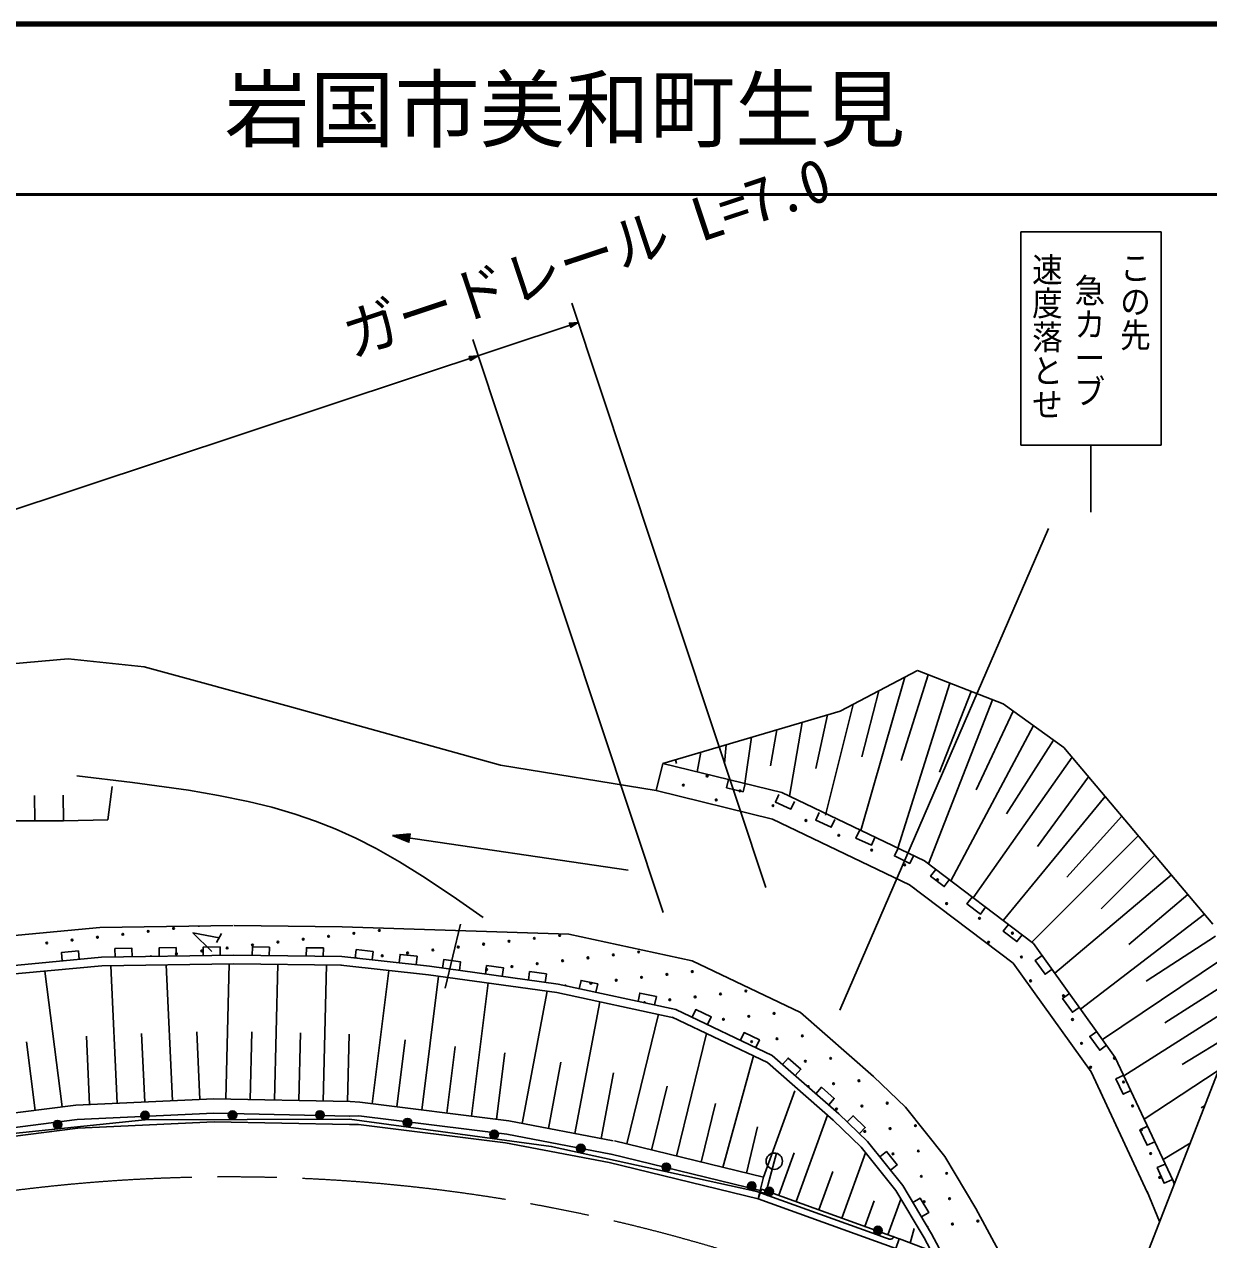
# Model space of a CAD drawing. Units: millimetres, scale not verified. Extents: x 40000 to 680000, y 20000 to 380000.
# Drawn here: x 393254 to 462870, y 308534 to 380000 of the extents above; entities that cross this region are included whole.
import ezdxf
from ezdxf.enums import TextEntityAlignment as Align

# ---------------------------------------------------------------- set-up
doc = ezdxf.new("R2010")
doc.units = ezdxf.units.MM
doc.header["$LTSCALE"] = 1000
doc.linetypes.add('CHAIN', pattern=[18.5, 12, -1.5, 3.5, -1.5])
for name, color, linetype, lineweight in [('M-BGD', 7, 'Continuous', 25), ('M-BMK', 2, 'CHAIN', 13), ('M-STR-STR1', 1, 'Continuous', 25), ('M-TTL', 2, 'Continuous', 140), ('M-TTL-LINE', 7, 'Continuous', 50)]:
    doc.layers.add(name, color=color, linetype=linetype, lineweight=lineweight)
doc.layers.add('M-TTL-TXT', color=7, linetype='Continuous')
doc.styles.add('@ＭＳ ゴシック', font='')
doc.styles.add('ＭＳ ゴシック', font='')
doc.styles.get('@ＭＳ ゴシック').set_extended_font_data('@MS Gothic')
doc.styles.get('ＭＳ ゴシック').set_extended_font_data('MS Gothic')

# ---------------------------------------------------------------- blocks, each defined once
blk = doc.blocks.new('BUHIN59')
at = {"color": 7, "linetype": 'Continuous', "lineweight": 25}
blk.add_line((361, -669), (934, -492), dxfattribs=at)
blk.add_lwpolyline([(-216, -848), (-222, 716), (658, -577)], dxfattribs=at)
blk = doc.blocks.new('BUHIN117')
at = {"color": 7, "linetype": 'Continuous', "lineweight": 25}
for radius in [249, 220, 191, 161, 132, 97.5, 67.5, 38.8, 7.5]:
    blk.add_circle((225, 106), radius, dxfattribs=at)
blk = doc.blocks.new('BUHIN120')
at = {"color": 7, "linetype": 'Continuous', "lineweight": 25}
for radius in [249, 220, 191, 161, 132, 97.5, 67.5, 38.8, 7.5]:
    blk.add_circle((210, 134), radius, dxfattribs=at)
blk = doc.blocks.new('BUHIN121')
at = {"color": 7, "linetype": 'Continuous', "lineweight": 25}
for radius in [249, 220, 191, 161, 132, 97.5, 67.5, 38.8, 7.5]:
    blk.add_circle((198, 151), radius, dxfattribs=at)
blk = doc.blocks.new('BUHIN122')
at = {"color": 7, "linetype": 'Continuous', "lineweight": 25}
for radius in [249, 220, 191, 161, 132, 97.5, 67.5, 38.8, 7.5]:
    blk.add_circle((175, 177), radius, dxfattribs=at)
blk = doc.blocks.new('BUHIN123')
at = {"color": 7, "linetype": 'Continuous', "lineweight": 25}
for radius in [249, 220, 191, 161, 132, 97.5, 67.5, 38.8, 7.5]:
    blk.add_circle((157, 193), radius, dxfattribs=at)
blk = doc.blocks.new('BUHIN218')
at = {"color": 7, "linetype": 'Continuous', "lineweight": 25}
blk.add_lwpolyline([(33, -499), (532, -466), (466, 532), (-33, 499)], dxfattribs=at)
blk = doc.blocks.new('BUHIN219')
at = {"color": 7, "linetype": 'Continuous', "lineweight": 25}
blk.add_lwpolyline([(167, -471), (638, -304), (304, 638), (-167, 471)], dxfattribs=at)
blk = doc.blocks.new('BUHIN220')
at = {"color": 7, "linetype": 'Continuous', "lineweight": 25}
blk.add_lwpolyline([(271, -420), (691, -149), (149, 691), (-271, 420)], dxfattribs=at)
blk = doc.blocks.new('BUHIN221')
at = {"color": 7, "linetype": 'Continuous', "lineweight": 25}
blk.add_lwpolyline([(301, -399), (700, -98), (98, 700), (-301, 399)], dxfattribs=at)
blk = doc.blocks.new('BUHIN222')
at = {"color": 7, "linetype": 'Continuous', "lineweight": 25}
blk.add_lwpolyline([(313, -390), (703, -77), (77, 703), (-313, 390)], dxfattribs=at)
blk = doc.blocks.new('BUHIN223')
at = {"color": 7, "linetype": 'Continuous', "lineweight": 25}
blk.add_lwpolyline([(349, -358), (707, -9), (9, 707), (-349, 358)], dxfattribs=at)
blk = doc.blocks.new('BUHIN224')
at = {"color": 7, "linetype": 'Continuous', "lineweight": 25}
blk.add_lwpolyline([(359, -348), (707, 11), (-11, 707), (-359, 348)], dxfattribs=at)
blk = doc.blocks.new('BUHIN225')
at = {"color": 7, "linetype": 'Continuous', "lineweight": 25}
blk.add_lwpolyline([(385, -319), (704, 65), (-65, 704), (-385, 319)], dxfattribs=at)
blk = doc.blocks.new('BUHIN240')
at = {"color": 7, "linetype": 'Continuous', "lineweight": 25}
blk.add_lwpolyline([(-177, 467), (-645, 290), (-290, -645), (177, -467)], dxfattribs=at)
blk = doc.blocks.new('BUHIN242')
at = {"color": 7, "linetype": 'Continuous', "lineweight": 25}
blk.add_lwpolyline([(-68, 495), (-564, 427), (-427, -564), (68, -495)], dxfattribs=at)
blk = doc.blocks.new('BUHIN243')
at = {"color": 7, "linetype": 'Continuous', "lineweight": 25}
blk.add_lwpolyline([(81, 493), (-412, 574), (-574, -412), (-81, -493)], dxfattribs=at)
blk = doc.blocks.new('BUHIN244')
at = {"color": 7, "linetype": 'Continuous', "lineweight": 25}
blk.add_lwpolyline([(170, 470), (-300, 640), (-640, -300), (-170, -470)], dxfattribs=at)
blk = doc.blocks.new('BUHIN252')
at = {"color": 7, "linetype": 'Continuous', "lineweight": 25}
for points in [[(0, 0), (-391, 336), (-503, 112)], [(-92, 46), (-458, 132), (-380, 288)], [(-136, 68), (-433, 140), (-371, 263)], [(-182, 91), (-408, 149), (-363, 238)], [(-227, 114), (-383, 157), (-355, 213)]]:
    blk.add_lwpolyline(points, close=True, dxfattribs=at)
for points in [[(-46, 23), (-483, 124), (-388, 313), (-47, 24)], [(-352, 176), (-273, 137), (-358, 165), (-346, 188), (-273, 137)]]:
    blk.add_lwpolyline(points, dxfattribs=at)

msp = doc.modelspace()

# ---------------------------------------------------------------- linework, layer by layer
at = {"layer": 'M-BGD'}
for p, q in [((451819, 355252), (451819, 367807)), ((451819, 367807), (460069, 367807)), ((460069, 367807), (460069, 355252)), ((425430, 363605), (436841, 329246)), ((289225, 317104), (425808, 362467)), ((419609, 361462), (430797, 327778)), ((460069, 355252), (451819, 355252)), ((455935, 355252), (455935, 351306)), ((453448, 350358), (441198, 322037)), ((386362, 341840), (395829, 342697)), ((395829, 342697), (400305, 342215)), ((400305, 342215), (408848, 339896)), ((441205, 339608), (445761, 342001)), ((446389, 341756), (444785, 336707)), ((445761, 342001), (450787, 340043)), ((445002, 341602), (442425, 332600)), ((447646, 341267), (444594, 331559)), ((443483, 340804), (442490, 336926)), ((450159, 340288), (446397, 330628)), ((448902, 340777), (447051, 336023)), ((421248, 336446), (408848, 339896)), ((430780, 336541), (441205, 339608)), ((441965, 340007), (440345, 333489)), ((451381, 339617), (449202, 334994)), ((450787, 340043), (454351, 337485)), ((438971, 338951), (438222, 334615)), ((440461, 339389), (439784, 336240)), ((452569, 338764), (447712, 329632)), ((435993, 338075), (435608, 335358)), ((437482, 338513), (437120, 336398)), ((434503, 337636), (434415, 336529)), ((453757, 337912), (450986, 333574)), ((454351, 337485), (463113, 327096)), ((431525, 336760), (431588, 336544)), ((433014, 337198), (432809, 336044)), ((454838, 336908), (449017, 328644)), ((430388, 334938), (421248, 336446)), ((430780, 336541), (430388, 334938)), ((430780, 336541), (437783, 334826)), ((430780, 336541), (437783, 334826)), ((398173, 333229), (398415, 335192)), ((455812, 335754), (452801, 331649)), ((393863, 333163), (393856, 334663)), ((395555, 333170), (395535, 334670)), ((430388, 334938), (437224, 333264)), ((437783, 334826), (446158, 330809)), ((437783, 334826), (446158, 330809)), ((456785, 334600), (450798, 327295)), ((392170, 333156), (395555, 333170)), ((395555, 333170), (398173, 333229)), ((437224, 333264), (445294, 329393)), ((457759, 333445), (454537, 329849)), ((428757, 330262), (414903, 332297)), ((458732, 332291), (452480, 326022)), ((459706, 331137), (456543, 327990)), ((431250, 235784), (468191, 330701)), ((446158, 330809), (452568, 325955)), ((446158, 330809), (452568, 325955)), ((460679, 329982), (453826, 324203)), ((445294, 329393), (451373, 324790)), ((461653, 328828), (458181, 325900)), ((462626, 327674), (455340, 322095)), ((397696, 326887), (390338, 326207)), ((405539, 327011), (397696, 326887)), ((411936, 326928), (405590, 327011)), ((411936, 326928), (425267, 326492)), ((417993, 323317), (418895, 327079)), ((432518, 324931), (425267, 326492)), ((452568, 325955), (457383, 319251)), ((452568, 325955), (457383, 319251)), ((463262, 326391), (459194, 323740)), ((405567, 325261), (397791, 325138)), ((411913, 325178), (405567, 325261)), ((417077, 324613), (411913, 325178)), ((397791, 325138), (390571, 324471)), ((397818, 324639), (390637, 323975)), ((405575, 324761), (397818, 324639)), ((398712, 316556), (398342, 324647)), ((401956, 316704), (401590, 324698)), ((405103, 316799), (405290, 324757)), ((411907, 324678), (405560, 324761)), ((407963, 316732), (408150, 324728)), ((410822, 316665), (411010, 324692)), ((417015, 324117), (411859, 324681)), ((424635, 323559), (417077, 324613)), ((438878, 321899), (432518, 324931)), ((451373, 324790), (455953, 318413)), ((463560, 324980), (456620, 320314)), ((395482, 316343), (394464, 324328)), ((413697, 316523), (414676, 324373)), ((416619, 316159), (417602, 324035)), ((424548, 323067), (417015, 324117)), ((419542, 315794), (420519, 323629)), ((422509, 315374), (423985, 323145)), ((431438, 321584), (424548, 323067)), ((431543, 322072), (424635, 323559)), ((463858, 323569), (460289, 321279)), ((425609, 314785), (427081, 322527)), ((428665, 314165), (430526, 321792)), ((436935, 318948), (431328, 321621)), ((437213, 319369), (431543, 322072)), ((443170, 318140), (438878, 321899)), ((464156, 322158), (457886, 318176)), ((397090, 316482), (396906, 320510)), ((400334, 316630), (400150, 320651)), ((403577, 316778), (403396, 320751)), ((406533, 316765), (406626, 320756)), ((409392, 316698), (409486, 320704)), ((412252, 316631), (412345, 320624)), ((415158, 316341), (415649, 320277)), ((431585, 313452), (433343, 320660)), ((464275, 320638), (461305, 318835)), ((393887, 316140), (393375, 320160)), ((418081, 315977), (418571, 319904)), ((421003, 315612), (421490, 319519)), ((424059, 315079), (424798, 318968)), ((434308, 312788), (436114, 319339)), ((440799, 315563), (436935, 318948)), ((441138, 315932), (437213, 319369)), ((457383, 319251), (460777, 311995)), ((457383, 319251), (460777, 311995)), ((427160, 314490), (427892, 318344)), ((445043, 316330), (443170, 318140)), ((455953, 318413), (459283, 311296)), ((463433, 318475), (459076, 315631)), ((430125, 313808), (431041, 317565)), ((396279, 316445), (404388, 316816)), ((404388, 316816), (412401, 316655)), ((412967, 316614), (412401, 316655)), ((421733, 315521), (412967, 316614)), ((436694, 312206), (438535, 317296)), ((388305, 315428), (396279, 316445)), ((396353, 315597), (404399, 315965)), ((404399, 315965), (412384, 315806)), ((433045, 313096), (433887, 316548)), ((442819, 314307), (441138, 315932)), ((447360, 313428), (445043, 316330)), ((462627, 316405), (462429, 316283)), ((388443, 314589), (396353, 315597)), ((396396, 315099), (404406, 315465)), ((404406, 315465), (412374, 315306)), ((412923, 315814), (412367, 315806)), ((412895, 315313), (412374, 315306)), ((421532, 314236), (412895, 315313)), ((421609, 314730), (412923, 315814)), ((427869, 314357), (421733, 315521)), ((435697, 312449), (436341, 315166)), ((438614, 310775), (440455, 315865)), ((442449, 313970), (440799, 315563)), ((388525, 314095), (396396, 315099)), ((427720, 313571), (421609, 314730)), ((427627, 313080), (421532, 314236)), ((436694, 312206), (427935, 314343)), ((444476, 311431), (442449, 313970)), ((444888, 311716), (442819, 314307)), ((461776, 314217), (460192, 313247)), ((436386, 310943), (427627, 313080)), ((436505, 311428), (427745, 313565)), ((437461, 313616), (436812, 311208)), ((437596, 311143), (438497, 313644)), ((441313, 309799), (442705, 313649)), ((449185, 310366), (447360, 313428)), ((439963, 310287), (440779, 312542)), ((436694, 312206), (436505, 311428)), ((446575, 308886), (444888, 311716)), ((460846, 311828), (460777, 311995)), ((460846, 311828), (460777, 311995)), ((436446, 311337), (435958, 311444)), ((436386, 310943), (436590, 311507)), ((436505, 311428), (436386, 310943)), ((436386, 310943), (444482, 308015)), ((436954, 311132), (436484, 311301)), ((436590, 311507), (444686, 308580)), ((443348, 308838), (436954, 311132)), ((444011, 308824), (444771, 310925)), ((446140, 308639), (444476, 311431)), ((459979, 309601), (459252, 311366)), ((442662, 309311), (443208, 310823)), ((450655, 307637), (449185, 310366)), ((443819, 308670), (443348, 308838)), ((445329, 308338), (445552, 309199)), ((448015, 306214), (446575, 308886)), ((444686, 308580), (444482, 308015)), ((447550, 306022), (446140, 308639))]:
    msp.add_line(p, q, dxfattribs=at)
for points in [[(396332, 335818), (399610, 335421), (402908, 334961), (404662, 334662), (406412, 334302), (407802, 333959), (409173, 333558), (410361, 333151), (411529, 332688), (412737, 332138), (413930, 331528), (415307, 330749), (416655, 329917), (418454, 328720), (420221, 327485)], [(434654, 335592), (434535, 335107), (435507, 334869), (435625, 335354)], [(415004, 332282), (415898, 332366), (415836, 331945), (415007, 332282)], [(415682, 332183), (415506, 332208), (415685, 332207), (415678, 332158), (415506, 332208)], [(444618, 331547), (444402, 331097), (445303, 330664), (445520, 331115)], [(435958, 311444), (424231, 314024), (412367, 315629), (400340, 315586), (388424, 314339), (376723, 311713), (365420, 307769), (358229, 304442), (351252, 300569), (344514, 296230), (334852, 288911)], [(442338, 314772), (442686, 315131), (441966, 315826), (441619, 315467)], [(444165, 312621), (444556, 312933), (443932, 313714), (443542, 313402)], [(460311, 312969), (459851, 312772), (460245, 311852), (460705, 312049)], [(436484, 311301), (436248, 311385), (436203, 311407), (436165, 311434), (436131, 311472), (436106, 311513), (436089, 311563), (436081, 311611), (436087, 311664), (436097, 311705)], [(436988, 311474), (436973, 311429), (436947, 311383), (436910, 311340), (436875, 311314), (436829, 311291), (436779, 311279), (436734, 311277), (436690, 311283), (436446, 311337)], [(445987, 309871), (446417, 310127), (445905, 310986), (445475, 310730)], [(444374, 308736), (444353, 308694), (444322, 308651), (444279, 308613), (444241, 308592), (444193, 308575), (444141, 308570), (444097, 308574), (444054, 308585), (443819, 308670)]]:
    msp.add_lwpolyline(points, dxfattribs=at)
for points in [[(414903, 332297), (415856, 331904), (415928, 332399)], [(415105, 332267), (415856, 332334), (415805, 331988)], [(415204, 332253), (415813, 332302), (415773, 332030)], [(415306, 332238), (415771, 332271), (415741, 332073)], [(415405, 332223), (415728, 332239), (415710, 332115)]]:
    msp.add_lwpolyline(points, close=True, dxfattribs=at)
for centre, radius in [((431988, 335263), 49.8), ((433391, 335795), 49.8), ((435325, 334925), 49.8), ((433923, 334393), 49.8), ((437260, 334054), 49.8), ((439194, 333184), 49.8), ((441129, 332314), 49.8), ((443064, 331443), 49.8), ((444998, 330573), 49.8), ((446933, 329703), 49.8), ((447465, 328300), 49.8), ((449399, 327430), 49.8), ((400535, 326665), 49.8), ((402025, 326836), 49.8), ((414118, 326717), 49.8), ((451334, 326559), 49.8), ((394575, 325979), 49.8), ((396065, 326151), 49.8), ((397555, 326322), 49.8), ((399045, 326493), 49.8), ((406667, 325860), 49.8), ((408157, 326031), 49.8), ((409648, 326203), 49.8), ((411138, 326374), 49.8), ((412628, 326546), 49.8), ((420250, 325912), 49.8), ((421740, 326084), 49.8), ((423231, 326255), 49.8), ((424721, 326426), 49.8), ((449931, 326027), 49.8), ((402197, 325346), 49.8), ((403687, 325517), 49.8), ((405177, 325689), 49.8), ((414290, 325227), 49.8), ((415780, 325398), 49.8), ((417270, 325570), 49.8), ((418760, 325741), 49.8), ((427873, 325279), 49.8), ((429363, 325450), 49.8), ((451866, 325157), 49.8), ((420422, 324422), 49.8), ((421912, 324594), 49.8), ((423402, 324765), 49.8), ((424892, 324936), 49.8), ((426382, 325108), 49.8), ((428044, 323789), 49.8), ((429534, 323960), 49.8), ((431024, 324132), 49.8), ((432514, 324303), 49.8), ((452398, 323755), 49.8), ((426554, 323617), 49.8), ((434176, 322984), 49.8), ((435666, 323156), 49.8), ((431196, 322641), 49.8), ((432686, 322813), 49.8), ((454333, 322884), 49.8), ((435838, 321665), 49.8), ((437328, 321837), 49.8), ((434347, 321494), 49.8), ((454865, 321482), 49.8), ((436009, 320175), 49.8), ((437499, 320347), 49.8), ((438989, 320518), 49.8), ((455397, 320079), 49.8), ((439161, 319028), 49.8), ((440651, 319199), 49.8), ((457331, 319209), 49.8), ((455929, 318677), 49.8), ((440822, 317709), 49.8), ((442312, 317880), 49.8), ((457864, 317807), 49.8), ((443974, 316562), 49.8), ((440994, 316219), 49.8), ((442484, 316390), 49.8), ((458396, 316404), 49.8), ((445636, 315243), 49.8), ((442655, 314900), 49.8), ((444145, 315071), 49.8), ((458928, 315002), 49.8), ((445807, 313753), 49.8), ((437336, 313151), 481), ((444317, 313581), 49.8), ((459460, 313599), 49.8), ((445978, 312262), 49.8), ((447468, 312434), 49.8), ((459992, 312197), 49.8), ((447640, 310944), 49.8), ((446150, 310772), 49.8), ((447811, 309453), 49.8), ((449301, 309625), 49.8)]:
    msp.add_circle(centre, radius, dxfattribs=at)
for centre, start, end in [((445530, 329170), 7.64355, 98.08853), ((403516, 327008), 216.11052, 325.69822), ((400707, 325175), 12.07198, 169.73757), ((412799, 325055), 24.33308, 143.18679), ((453801, 324287), 160.03516, 271.34119), ((425064, 323446), 12.18358, 143.52112), ((429705, 322470), 345.40988, 170.29482), ((439332, 317538), 296.97099, 160.60199), ((456461, 317274), 302.17177, 106.5382), ((446321, 309282), 318.12419, 103.46756)]:
    msp.add_arc(centre, 49.8, start, end, dxfattribs=at)
at = {"layer": 'M-BMK'}
msp.add_arc((405295, 212222), 100000, 70.05554, 128.76721, dxfattribs=at)
at = {"layer": 'M-STR-STR1'}
msp.add_line((444693, 308577), (449971, 306592), dxfattribs=at)
at = {"layer": 'M-TTL'}
msp.add_line((680000, 380000), (40000, 380000), dxfattribs=at)
at = {"layer": 'M-TTL-LINE'}
msp.add_line((40000, 370000), (680000, 370000), dxfattribs=at)

# ---------------------------------------------------------------- block references
at = {"layer": 'M-BGD', "rotation": 45}
for name, p in [('BUHIN252', (425808, 362467)), ('BUHIN252', (419924, 360513)), ('BUHIN240', (438066, 334514)), ('BUHIN240', (440432, 333450)), ('BUHIN240', (442797, 332386)), ('BUHIN242', (447226, 330000)), ('BUHIN242', (449363, 328382)), ('BUHIN59', (403831, 326224)), ('BUHIN242', (451499, 326764)), ('BUHIN225', (395986, 324971)), ('BUHIN224', (399087, 325159)), ('BUHIN224', (401679, 325200)), ('BUHIN224', (404271, 325241)), ('BUHIN223', (407153, 325240)), ('BUHIN223', (410327, 325199)), ('BUHIN222', (413204, 325037)), ('BUHIN222', (415786, 324755)), ('BUHIN221', (418337, 324438)), ('BUHIN243', (453370, 324838)), ('BUHIN221', (420856, 324086)), ('BUHIN221', (423376, 323735)), ('BUHIN220', (426362, 323188)), ('BUHIN220', (429816, 322444)), ('BUHIN243', (454975, 322603)), ('BUHIN219', (432961, 321397)), ('BUHIN219', (435796, 320045)), ('BUHIN243', (456580, 320369)), ('BUHIN218', (438194, 318510)), ('BUHIN244', (458085, 317750)), ('BUHIN218', (440157, 316791)), ('BUHIN122', (400350, 315587)), ('BUHIN122', (405492, 315605)), ('BUHIN122', (410634, 315623)), ('BUHIN123', (395235, 315052)), ('BUHIN121', (415746, 315172)), ('BUHIN244', (459489, 314748)), ('BUHIN121', (420842, 314482)), ('BUHIN120', (425913, 313654)), ('BUHIN120', (430935, 312549)), ('BUHIN120', (435958, 311444)), ('BUHIN117', (436954, 311132)), ('BUHIN117', (443348, 308838))]:
    msp.add_blockref(name, p, dxfattribs=at)

# ---------------------------------------------------------------- texts
at = {"layer": 'M-BGD'}
for s, height, rotation, style, width, p in [('ガードレール L=7.0', 2566, 18.3, 'ＭＳ ゴシック', 0.95, (412735, 359671)), ('速度落とせ', 1320, 270, '@ＭＳ ゴシック', 1.1, (452310, 366584)), ('この先', 1320, 270, '@ＭＳ ゴシック', 1.1, (457487, 366695)), ('急カーブ', 1320, 270, '@ＭＳ ゴシック', 1.1, (454803, 365354))]:
    msp.add_text(s, height=height, rotation=rotation, dxfattribs=dict(at, style=style, width=width)).set_placement(p, align=Align.BOTTOM_LEFT)
at = {"layer": 'M-TTL-TXT', "style": 'ＭＳ ゴシック'}
msp.add_text('岩国市美和町生見', height=3666, dxfattribs=at).set_placement((405024, 375000), align=Align.MIDDLE_LEFT)

doc.saveas('drawing.dxf')
